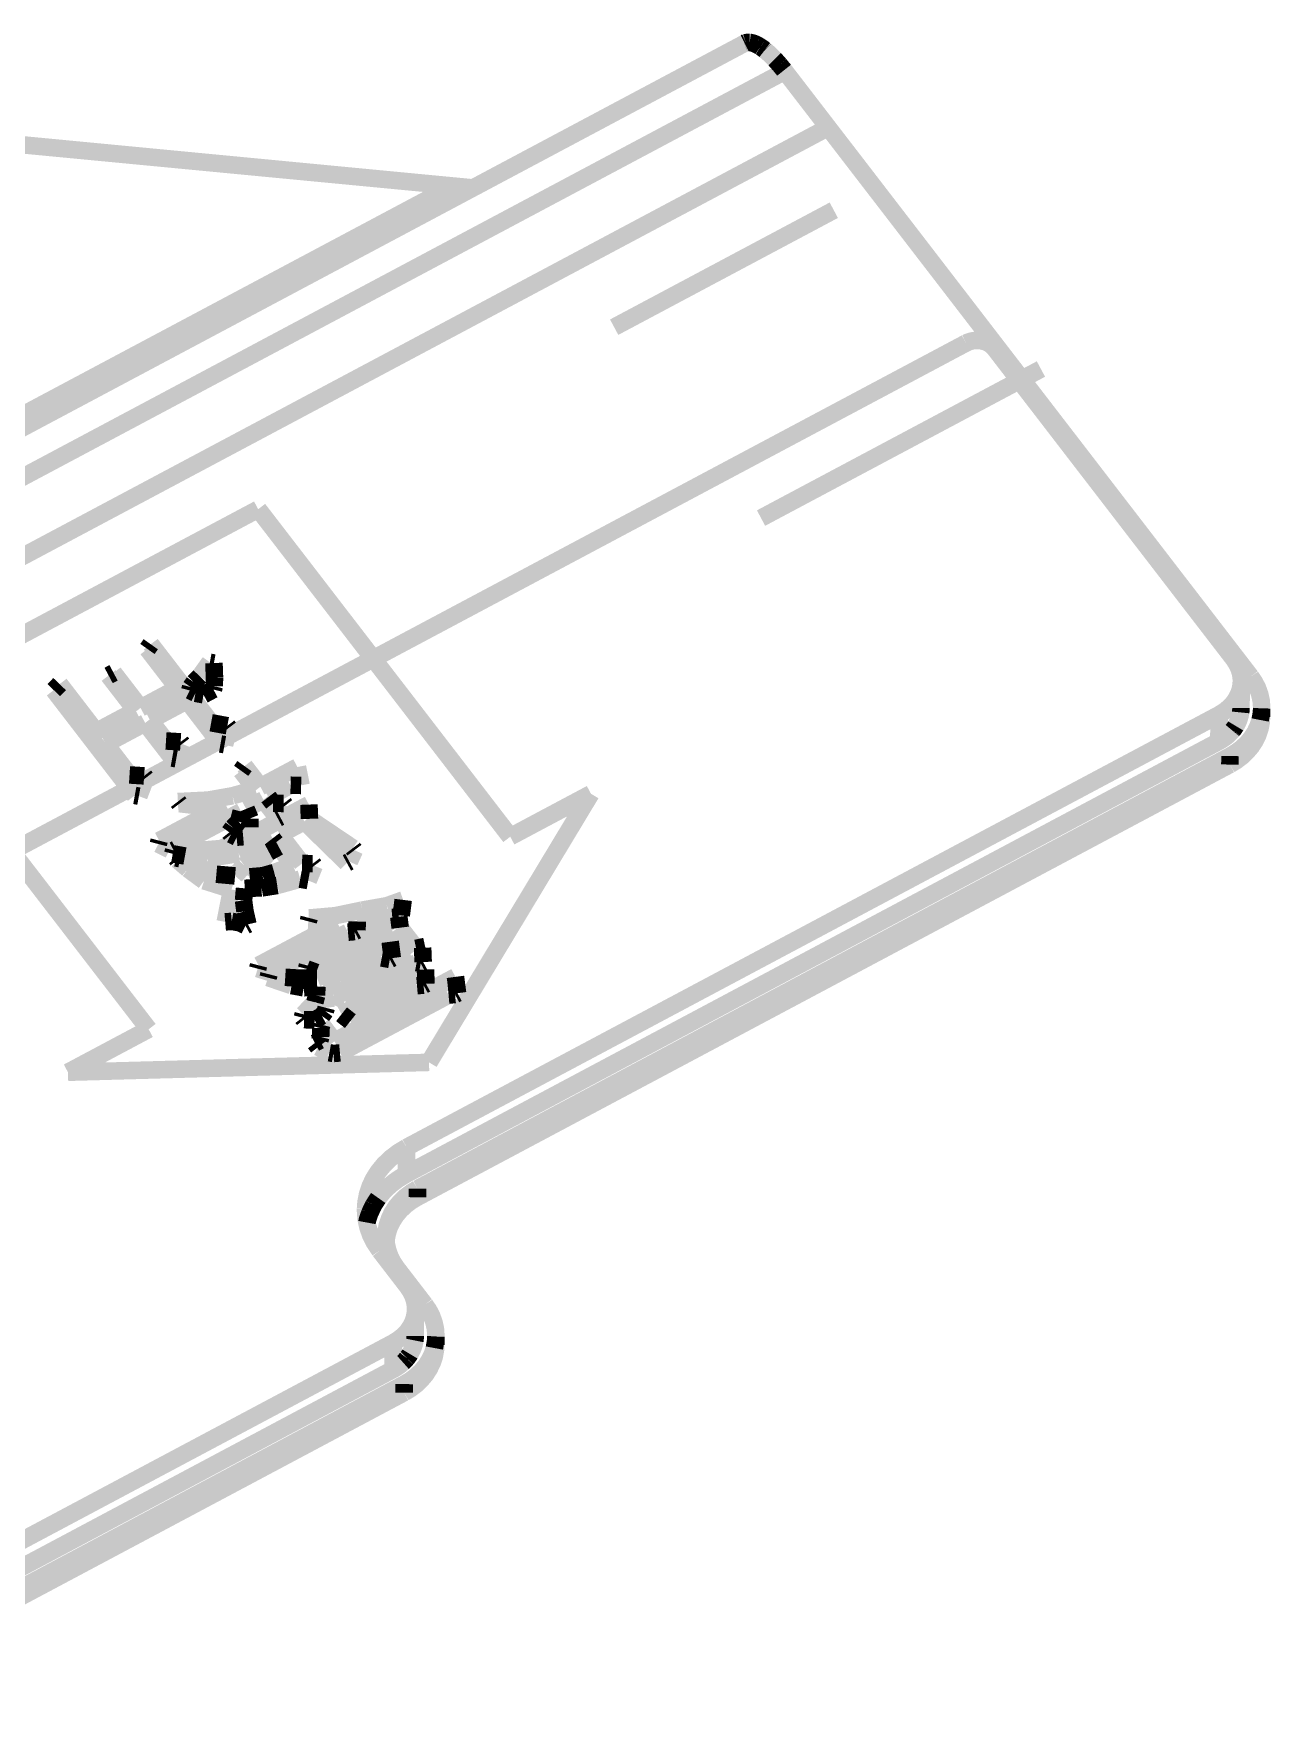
# Model space of a CAD drawing. Header units: millimetres. Extents: x 0 to 442, y 0 to 314.
# Drawn here: x 326.95 to 335.91, y 107.97 to 120.12 of the extents above; entities that cross this region are included whole.
import ezdxf

# ---------------------------------------------------------------- set-up
doc = ezdxf.new("R2010")
doc.units = ezdxf.units.MM
doc.header["$LTSCALE"] = 23.1
doc.layers.get('0').update_dxf_attribs({"linetype": 'CONTINUOUS'})

msp = doc.modelspace()

# ---------------------------------------------------------------- linework, layer by layer
at = {"const_width": 0.127}
for points in [[(332.101572114007, 120.0459634842026), (320.329432114007, 113.7767364842026)], [(332.101572114007, 120.0459634842026), (332.1109691140068, 120.0500284842026), (332.1328121140073, 120.0528214842026), (332.1582121140068, 120.0490114842025), (332.1861521140067, 120.0380914842025), (332.2166321140071, 120.0208194842025), (332.2494001140071, 119.9969414842026), (332.283942114007, 119.9669714842025), (332.3197571140072, 119.9309014842025), (332.3563321140068, 119.8900084842026), (332.3936721140071, 119.8437814842026)], [(332.1023321140069, 120.0462194842025), (332.101572114007, 120.0459634842026)], [(332.1099521140072, 120.0495214842026), (332.1074121140068, 120.0485034842026), (332.1061421140071, 120.0482514842026), (332.1051271140072, 120.0474894842026), (332.103857114007, 120.0469814842025), (332.1023321140069, 120.0462194842025)], [(332.1114771140069, 120.0500284842026), (332.1099521140072, 120.0495214842026)], [(332.1325591140071, 120.0528214842026), (332.1290021140071, 120.0528214842026), (332.1254471140069, 120.0525684842025), (332.1221451140068, 120.0523134842026), (332.118590114007, 120.0518064842026), (332.1147801140073, 120.0510444842026), (332.1114771140069, 120.0500284842026)], [(332.1391621140069, 120.0525684842025), (332.1376401140069, 120.0525684842025), (332.1361141140069, 120.0528214842026), (332.1325591140071, 120.0528214842026)], [(332.185899114007, 120.0383434842025), (332.177772114007, 120.0421544842026), (332.1698971140072, 120.0452014842026), (332.1622771140069, 120.0477414842026), (332.153894114007, 120.0500284842026), (332.1467821140072, 120.0515514842025), (332.1391621140069, 120.0525684842025)], [(332.2161251140069, 120.0210714842025), (332.2113001140069, 120.0243734842026), (332.2016471140073, 120.0299614842025), (332.1960601140072, 120.0332634842026), (332.1912321140071, 120.0358044842026), (332.185899114007, 120.0383434842025)], [(332.2173941140068, 120.0203114842025), (332.2161251140069, 120.0210714842025)], [(332.2486371140071, 119.9977034842026), (332.2433021140073, 120.0017684842026), (332.2382221140069, 120.0058314842026), (332.233142114007, 120.0096414842026), (332.2229821140072, 120.0167534842026), (332.2173941140068, 120.0203114842025)], [(332.2499071140069, 119.9964334842026), (332.2486371140071, 119.9977034842026)], [(332.3192491140071, 119.9314114842026), (332.3080721140072, 119.9433494842025), (332.2958821140069, 119.9555414842026), (332.284705114007, 119.9662084842026), (332.2727671140069, 119.9771314842026), (332.2621001140069, 119.9865284842026), (332.2499071140069, 119.9964334842026)], [(332.3936721140071, 119.8437814842026), (320.6215321140071, 113.5745514842026)], [(332.3205191140069, 119.9301414842026), (332.3192491140071, 119.9314114842026)], [(332.3555721140069, 119.8907714842026), (332.3499821140072, 119.8973744842025), (332.338299114007, 119.9105814842026), (332.3271221140071, 119.9232814842026), (332.3205191140069, 119.9301414842026)], [(332.3568421140071, 119.8892464842025), (332.3555721140069, 119.8907714842026)], [(332.3878291140068, 119.8511464842026), (332.3819871140072, 119.8585114842026), (332.3761441140073, 119.8656244842026), (332.369287114007, 119.8742614842025), (332.3634441140071, 119.8813714842025), (332.3568421140071, 119.8892464842025)], [(332.7071071140072, 119.4363634842026), (332.3878291140068, 119.8511464842026)], [(332.3936721140071, 119.8437814842026), (335.7685691140073, 115.4584714842026)], [(320.9349691140069, 113.1671364842026), (332.7071071140072, 119.4363634842026)], [(325.8897471140072, 119.4046144842026), (330.1353571140071, 118.9987214842026)], [(329.988292114007, 119.0129464842025), (318.2161521140069, 112.7437184842025)], [(330.1353571140071, 118.9987214842026), (329.988292114007, 119.0129464842025)], [(331.1571991140072, 117.9895814842026), (332.748255114007, 118.8369244842025)], [(322.438142114007, 111.8740214842026), (333.7058351140072, 117.8742644842026)], [(333.7058351140072, 117.8742644842026), (333.718789114007, 117.8803614842025), (333.7319971140073, 117.8851864842026), (333.7459671140073, 117.8892514842026), (333.7601921140072, 117.8920434842025), (333.7746691140069, 117.8935684842025), (333.7894021140069, 117.8938214842025), (333.8041321140072, 117.8928064842026), (333.8188641140073, 117.8907744842026), (333.8330901140071, 117.8874714842025), (333.8468041140072, 117.8831544842026), (333.8600121140071, 117.8778214842026), (333.8724591140071, 117.8712164842025), (333.8841421140069, 117.8635964842026), (333.894812114007, 117.8552144842026), (333.9044621140069, 117.8460714842026), (333.9130991140069, 117.8359114842025)], [(333.9130991140069, 117.8359114842025), (335.6448721140073, 115.5857234842026)], [(332.2212041140069, 116.6068044842025), (334.2488871140072, 117.6865594842025)], [(328.5783371140069, 116.6710664842025), (325.958834114007, 115.2760994842026)], [(330.4043421140072, 114.2984514842026), (328.5783371140069, 116.6710664842025)], [(327.7759521140069, 115.6586214842026), (327.8000821140072, 115.6926594842025)], [(327.9946451140072, 115.3743964842026), (327.7759521140069, 115.6586214842026)], [(327.8000821140072, 115.6926594842025), (328.237470114007, 115.1242064842025)], [(327.494772114007, 115.4665984842026), (327.5305871140072, 115.4856484842026)], [(327.690607114007, 115.2123434842026), (327.494772114007, 115.4665984842026)], [(327.5305871140072, 115.4856484842026), (327.7261671140072, 115.2313934842026)], [(328.1554271140071, 115.4599934842025), (328.228325114007, 115.5621014842026)], [(328.228325114007, 115.5621014842026), (328.2577891140072, 115.5567684842026)], [(328.2577891140072, 115.5567684842026), (328.2616001140073, 115.4533914842025)], [(335.6448721140073, 115.5857234842026), (335.6687471140071, 115.5486414842026), (335.6857641140073, 115.5115564842026), (335.6961801140069, 115.4742184842025), (335.7004971140072, 115.4373884842025), (335.7004971140072, 115.4246884842025)], [(327.0975171140071, 115.3604264842025), (327.139682114007, 115.4041144842025)], [(327.6845121140072, 114.5976644842025), (327.0975171140071, 115.3604264842025)], [(327.139682114007, 115.4041144842025), (327.4043491140069, 115.0599434842026)], [(327.7261671140072, 115.2313934842026), (327.9946451140072, 115.3743964842026)], [(328.0827821140069, 115.3581414842026), (328.089132114007, 115.3825234842026)], [(328.123677114007, 115.3375664842026), (328.0827821140069, 115.3581414842026)], [(328.089132114007, 115.3825234842026), (328.1132621140073, 115.4165614842025)], [(328.1132621140073, 115.4165614842025), (328.1554271140071, 115.4599934842025)], [(328.2539791140071, 115.3649994842025), (328.1823521140072, 115.3268984842026)], [(328.2603291140072, 115.3893814842025), (328.2539791140071, 115.3649994842025)], [(328.2616001140073, 115.4533914842025), (328.2603291140072, 115.3893814842025)], [(335.7004971140072, 115.4246884842025), (335.699227114007, 115.4013214842026), (335.692622114007, 115.3657614842026), (335.6809391140073, 115.3312164842026), (335.6639221140072, 115.2979414842026), (335.641822114007, 115.2659384842025), (335.614137114007, 115.2359664842025), (335.5801021140069, 115.2082814842026), (335.5399691140069, 115.1828814842025)], [(335.6979571140068, 115.2303784842026), (335.7004971140072, 115.4246884842025)], [(335.8480721140072, 115.2280914842025), (335.8480721140072, 115.2369814842025), (335.8442621140071, 115.2837194842025), (335.8341021140072, 115.3296914842026), (335.8180991140071, 115.3746514842026), (335.7962551140072, 115.4173214842025), (335.7685691140073, 115.4584714842026)], [(327.784842114007, 112.9034834842026), (325.958834114007, 115.2760994842026)], [(328.0634801140072, 115.2847334842025), (327.7952541140071, 115.1417314842026)], [(328.3052871140071, 114.9705364842026), (328.0634801140072, 115.2847334842025)], [(328.1823521140072, 115.3268984842026), (328.123677114007, 115.3375664842026)], [(335.6979571140068, 115.2303784842026), (335.6966871140071, 115.2087884842026), (335.6900821140071, 115.1714514842026), (335.6776371140072, 115.1351294842025), (335.6598571140071, 115.1005834842026), (335.637252114007, 115.0688344842026), (335.6095651140072, 115.0396234842025), (335.5762921140072, 115.0127014842026), (335.537429114007, 114.9885714842026)], [(335.6956721140073, 115.1988814842026), (335.6959241140071, 115.2014214842026), (335.6961801140069, 115.2042164842026), (335.6966871140071, 115.2067564842026), (335.696942114007, 115.2092964842026), (335.6971941140068, 115.2120914842026), (335.6971941140068, 115.2146314842026), (335.6974501140071, 115.2171714842025), (335.6977021140069, 115.2199634842025), (335.6977021140069, 115.2225044842025), (335.6979571140068, 115.2250434842026), (335.6979571140068, 115.2303784842026)], [(335.8366421140067, 115.1442714842025), (335.8455321140068, 115.1905014842026), (335.8480721140072, 115.2280914842025)], [(335.8470541140073, 115.1661164842026), (335.8480721140072, 115.2280914842025)], [(327.4043491140069, 115.0599434842026), (327.690607114007, 115.2123434842026)], [(327.759442114007, 115.1226814842026), (327.4734371140071, 114.9702814842026)], [(327.9552751140068, 114.8684294842026), (327.759442114007, 115.1226814842026)], [(327.7952541140071, 115.1417314842026), (327.9103171140073, 114.9921264842026)], [(328.237470114007, 115.1242064842025), (328.3550721140068, 115.1023614842026)], [(328.3550721140068, 115.1023614842026), (328.3665021140073, 115.0873764842025)], [(335.5399691140069, 115.1828814842025), (329.654027114007, 112.0482664842025)], [(335.537429114007, 114.9885714842026), (335.5399691140069, 115.1828814842025)], [(335.8470541140073, 115.1661164842026), (335.8445141140069, 115.1285234842026), (335.8358801140071, 115.0825514842026), (335.8208921140072, 115.0373384842026), (335.800064114007, 114.9941594842026), (335.7733941140073, 114.9530114842025), (335.7413921140069, 114.9149114842025), (335.7045621140069, 114.8798594842025), (335.6634121140073, 114.8486164842026), (335.6176921140072, 114.8211834842025)], [(335.6187091140068, 114.8829064842026), (335.6641751140069, 114.9105914842025), (335.7053221140072, 114.9415814842026), (335.7424071140072, 114.9766314842026), (335.7741571140073, 115.0149864842026), (335.800827114007, 115.0561344842026), (335.8216541140068, 115.0993134842025), (335.8366421140067, 115.1442714842025)], [(335.6598571140071, 115.1008394842025), (335.662397114007, 115.1049014842026), (335.664937114007, 115.1092214842026), (335.6717951140072, 115.1221734842026), (335.6738271140071, 115.1264914842026), (335.6758601140068, 115.1310634842026), (335.6776371140072, 115.1353814842026), (335.679670114007, 115.1397014842026), (335.6814471140069, 115.1442714842025), (335.682972114007, 115.1485914842025), (335.6875421140071, 115.1623064842026), (335.6900821140071, 115.1714514842026), (335.6910991140071, 115.1760214842026), (335.6923691140069, 115.1805944842026), (335.6931321140069, 115.1851664842026), (335.6941471140071, 115.1897384842026), (335.6956721140073, 115.1988814842026)], [(327.9103171140073, 114.9921264842026), (328.016490114007, 114.9855214842025)], [(328.016490114007, 114.9855214842025), (328.0279191140071, 114.9705364842026)], [(328.3665021140073, 115.0873764842025), (328.3347521140072, 114.9652014842026)], [(329.6514871140071, 111.8539564842026), (335.537429114007, 114.9885714842026)], [(335.537429114007, 114.9885714842026), (335.5417471140072, 114.9908564842025), (335.5458121140068, 114.9931414842026), (335.5501301140071, 114.9956814842026), (335.554192114007, 114.9982214842025), (335.5582571140071, 115.0005084842026), (335.5620671140073, 115.0030484842026), (335.5661321140069, 115.0055894842026), (335.5699421140071, 115.0081284842026), (335.5737521140068, 115.0109214842026), (335.5775621140069, 115.0134614842025), (335.5811171140072, 115.0162564842026), (335.5849271140069, 115.0187964842025), (335.5920391140071, 115.0243834842026), (335.5953421140071, 115.0271784842026), (335.5988971140073, 115.0302264842026), (335.6022001140068, 115.0330214842025), (335.6055021140069, 115.0360684842025), (335.6088021140072, 115.0388614842025), (335.6098191140068, 115.0398784842026), (335.611852114007, 115.0419114842026), (335.614137114007, 115.0439414842025), (335.622519114007, 115.0523234842025), (335.6242971140068, 115.0543564842026), (335.6263291140071, 115.0566414842025), (335.6283621140069, 115.0586734842026), (335.630392114007, 115.0609614842026), (335.6321721140071, 115.0629914842025), (335.6342021140072, 115.0652784842026), (335.6359821140072, 115.0675634842025)], [(335.6359821140072, 115.0675634842025), (335.6385221140072, 115.0706114842026)], [(335.6385221140072, 115.0706114842026), (335.640300114007, 115.0728994842025), (335.642077114007, 115.0749314842026), (335.6438551140068, 115.0772164842026), (335.6453801140069, 115.0795014842026), (335.6471571140069, 115.0820414842025), (335.6489341140073, 115.0843284842026), (335.6504591140069, 115.0866134842025), (335.6522371140068, 115.0889014842026), (335.6537621140069, 115.0911864842025), (335.6552841140069, 115.0937264842025), (335.658332114007, 115.0982984842026), (335.6598571140071, 115.1008394842025)], [(327.4734371140071, 114.9702814842026), (327.6461571140071, 114.7460014842026)], [(327.984739114007, 114.8630944842026), (327.9552751140068, 114.8684294842026)], [(328.0279191140071, 114.9705364842026), (327.984739114007, 114.8630944842026)], [(328.3347521140072, 114.9652014842026), (328.3052871140071, 114.9705364842026)], [(335.6187091140068, 114.8829064842026), (329.732512114007, 111.7485464842026)], [(335.6176921140072, 114.8211834842025), (335.6187091140068, 114.8829064842026)], [(327.6461571140071, 114.7460014842026), (327.752074114007, 114.7391414842025)], [(327.752074114007, 114.7391414842025), (327.7637601140073, 114.7241564842026)], [(328.4548921140072, 114.7759714842026), (328.4792771140069, 114.8100094842026)], [(328.5585251140069, 114.6413514842026), (328.4548921140072, 114.7759714842026)], [(328.4792771140069, 114.8100094842026), (328.5943401140071, 114.6604014842026)], [(328.5943401140071, 114.6604014842026), (328.8625621140068, 114.8034034842026)], [(328.8625621140068, 114.8034034842026), (328.8894871140069, 114.6700544842026)], [(335.6176921140072, 114.8211834842025), (329.7317521140071, 111.6865714842025)], [(327.7637601140073, 114.7241564842026), (327.7139741140072, 114.5923314842026)], [(328.392409114007, 114.5951234842025), (328.5585251140069, 114.6413514842026)], [(328.8127801140072, 114.6713234842026), (328.6519971140069, 114.5857264842026)], [(328.8894871140069, 114.6700544842026), (328.8127801140072, 114.6713234842026)], [(327.7139741140072, 114.5923314842026), (327.6845121140072, 114.5976644842025)], [(327.861042114007, 114.2700044842026), (328.343895114007, 114.5270514842026)], [(327.9964221140071, 114.5529614842026), (328.2148621140072, 114.5638814842026)], [(328.0078521140072, 114.5379734842026), (327.9964221140071, 114.5529614842026)], [(328.202162114007, 114.5148614842025), (328.0078521140072, 114.5379734842026)], [(328.343895114007, 114.5270514842026), (328.202162114007, 114.5148614842025)], [(328.2148621140072, 114.5638814842026), (328.392409114007, 114.5951234842025)], [(328.4630221140069, 114.2743214842026), (328.9458751140069, 114.5313714842026)], [(328.6161821140072, 114.5666764842026), (328.4909621140073, 114.4998734842026)], [(328.4909621140073, 114.4998734842026), (328.5191541140071, 114.4305314842026)], [(328.7198151140069, 114.4320564842026), (328.6161821140072, 114.5666764842026)], [(328.6519971140069, 114.5857264842026), (328.6865421140069, 114.5407694842025)], [(328.6865421140069, 114.5407694842025), (328.7629941140071, 114.5394994842026)], [(328.7746791140071, 114.5245114842025), (328.7375941140072, 114.4414534842026)], [(328.7629941140071, 114.5394994842026), (328.7746791140071, 114.5245114842025)], [(328.9458751140069, 114.5313714842026), (328.949685114007, 114.4279914842026)], [(329.8158241140068, 112.6637094842026), (330.9890521140069, 114.6098564842026)], [(330.9890521140069, 114.6098564842026), (330.4043421140072, 114.2984514842026)], [(328.4551471140071, 114.4808234842026), (327.9364791140069, 114.2047264842026)], [(328.3939321140069, 114.3639834842025), (328.4360971140072, 114.4074184842025)], [(328.4360971140072, 114.4074184842025), (328.4551471140071, 114.4808234842026)], [(328.5191541140071, 114.4305314842026), (328.5178851140072, 114.3667794842025)], [(328.7375941140072, 114.4414534842026), (328.7198151140069, 114.4320564842026)], [(328.9138721140071, 114.4089414842026), (328.7350551140071, 114.3136914842025)], [(329.220957114007, 114.1084614842026), (328.9138721140071, 114.4089414842026)], [(328.949685114007, 114.4279914842026), (329.264392114007, 114.2159014842026)], [(327.8546921140069, 114.2456214842026), (327.861042114007, 114.2700044842026)], [(328.3083341140068, 114.2131084842026), (328.4630221140069, 114.2743214842026)], [(328.369549114007, 114.3299484842025), (328.3939321140069, 114.3639834842025)], [(328.3812321140072, 114.3149614842026), (328.369549114007, 114.3299484842025)], [(328.4221271140073, 114.2946414842025), (328.3812321140072, 114.3149614842026)], [(328.469372114007, 114.2987064842026), (328.4221271140073, 114.2946414842025)], [(328.681462114007, 114.2852434842026), (328.437367114007, 114.1762784842026)], [(328.5178851140072, 114.3667794842025), (328.469372114007, 114.2987064842026)], [(328.4772441140071, 114.0919514842026), (328.5549701140071, 114.1546894842025), (328.7045751140072, 114.2552714842026)], [(328.7045751140072, 114.2552714842026), (328.681462114007, 114.2852434842026)], [(328.7350551140071, 114.3136914842025), (328.8963441140072, 114.1043964842025)], [(327.9364791140069, 114.2047264842026), (327.8546921140069, 114.2456214842026)], [(327.9595921140071, 114.1747544842025), (327.9659421140072, 114.1993914842026)], [(328.047732114007, 114.1584984842025), (327.9595921140071, 114.1747544842025)], [(327.9659421140072, 114.1993914842026), (327.9837221140069, 114.2087914842025)], [(327.9941371140071, 114.1300514842026), (327.9824521140072, 114.1450364842025)], [(327.9824521140072, 114.1450364842025), (328.0119171140072, 114.1394484842025)], [(327.9837221140069, 114.2087914842025), (328.1666021140068, 114.2006614842026)], [(328.0695741140071, 114.0647714842025), (327.9941371140071, 114.1300514842026)], [(328.0119171140072, 114.1394484842025), (328.1640621140073, 114.0729014842026)], [(328.2125771140068, 114.1409714842026), (328.047732114007, 114.1584984842025)], [(328.1666021140068, 114.2006614842026), (328.3083341140068, 114.2131084842026)], [(328.437367114007, 114.1762784842026), (328.2125771140068, 114.1409714842026)], [(328.5168701140069, 114.0076214842026), (328.5653821140072, 114.0756934842025), (328.656062114007, 114.1872014842025)], [(328.656062114007, 114.1872014842025), (328.7274341140069, 114.2253014842026)], [(328.7274341140069, 114.2253014842026), (328.8310671140071, 114.0906814842025)], [(329.275822114007, 114.2009164842025), (329.2387371140071, 114.1181114842025)], [(329.264392114007, 114.2159014842026), (329.275822114007, 114.2009164842025)], [(328.185907114007, 113.9789214842025), (328.0695741140071, 114.0647714842025)], [(328.1640621140073, 114.0729014842026), (328.2753151140073, 114.0266714842026)], [(328.2753151140073, 114.0266714842026), (328.4106971140068, 114.0144814842026)], [(328.4106971140068, 114.0144814842026), (328.4772441140071, 114.0919514842026)], [(328.6113571140072, 114.0157514842026), (328.5168701140069, 114.0076214842026)], [(328.6944151140069, 114.0391184842026), (328.6113571140072, 114.0157514842026)], [(328.8310671140071, 114.0906814842025), (328.6944151140069, 114.0391184842026)], [(328.8963441140072, 114.1043964842025), (328.9730521140068, 114.1031264842026)], [(328.9844821140073, 114.0881414842025), (328.941049114007, 113.9806994842025)], [(328.9730521140068, 114.1031264842026), (328.9844821140073, 114.0881414842025)], [(329.2387371140071, 114.1181114842025), (329.220957114007, 114.1084614842026)], [(328.3852971140072, 113.9164364842026), (328.185907114007, 113.9789214842025)], [(328.3393221140072, 113.6812314842026), (328.3852971140072, 113.9164364842026)], [(328.479785114007, 113.9248184842025), (328.4721641140072, 113.8364264842025)], [(328.6037371140069, 113.9273584842026), (328.479785114007, 113.9248184842025)], [(328.7162601140071, 113.9451384842026), (328.6037371140069, 113.9273584842026)], [(328.8823751140071, 113.9913664842026), (328.7162601140071, 113.9451384842026)], [(328.941049114007, 113.9806994842025), (328.8823751140071, 113.9913664842026)], [(328.4721641140072, 113.8364264842025), (328.4825801140073, 113.7574314842026)], [(329.1368821140072, 113.7264434842025), (329.332210114007, 113.7670844842025)], [(329.332210114007, 113.7670844842025), (329.5100091140071, 113.7985814842025)], [(329.5100091140071, 113.7985814842025), (329.628627114007, 113.8407434842026)], [(329.628627114007, 113.8407434842026), (329.6146571140071, 113.7277134842025)], [(328.386567114007, 113.6852964842026), (328.3393221140072, 113.6812314842026)], [(328.4454951140069, 113.6743734842025), (328.386567114007, 113.6852964842026)], [(328.486390114007, 113.6540534842026), (328.4454951140069, 113.6743734842025)], [(328.4825801140073, 113.7574314842026), (328.5041691140073, 113.6637064842026)], [(328.5041691140073, 113.6637064842026), (328.486390114007, 113.6540534842026)], [(328.5811321140068, 113.3670334842026), (329.1533921140071, 113.6718344842025)], [(328.935207114007, 113.3657644842025), (329.6146571140071, 113.7277134842025)], [(328.9413021140072, 113.6855514842026), (328.9476521140073, 113.7099334842026)], [(329.1533921140071, 113.6718344842025), (328.9413021140072, 113.6855514842026)], [(328.9476521140073, 113.7099334842026), (329.1368821140072, 113.7264434842025)], [(329.295380114007, 113.6842814842026), (329.2941101140073, 113.6202714842025)], [(329.5496321140072, 113.7142514842026), (329.295380114007, 113.6842814842026)], [(329.5968771140069, 113.7183164842025), (329.5496321140072, 113.7142514842026)], [(329.5968771140069, 113.7183164842025), (329.6070371140072, 113.6393214842026)], [(328.6565701140071, 113.3020114842025), (329.2288321140072, 113.6065564842025)], [(329.5534421140069, 113.6108734842026), (328.9989621140071, 113.3154714842025)], [(329.1409471140073, 113.3279194842025), (329.534392114007, 113.5374684842026)], [(329.2760751140072, 113.6108734842026), (329.2288321140072, 113.6065564842025)], [(329.2941101140073, 113.6202714842025), (329.2760751140072, 113.6108734842026)], [(329.534392114007, 113.5374684842026), (329.5498871140071, 113.4191034842025)], [(329.680190114007, 113.4462814842026), (329.5534421140069, 113.6108734842026)], [(329.6070371140072, 113.6393214842026), (329.7223521140072, 113.4897164842026)], [(329.1257071140071, 113.1511344842025), (329.680190114007, 113.4462814842026)], [(329.4731791140071, 113.4203744842026), (329.1691421140072, 113.2585764842025)], [(329.5318521140071, 113.4094514842026), (329.4731791140071, 113.4203744842026)], [(329.5498871140071, 113.4191034842025), (329.5318521140071, 113.4094514842026)], [(329.7223521140072, 113.4897164842026), (329.7873771140071, 113.5034314842026)], [(329.7873771140071, 113.5034314842026), (329.769597114007, 113.4940334842026)], [(329.769597114007, 113.4940334842026), (329.7734071140071, 113.3906564842026)], [(328.5747821140071, 113.3426514842026), (328.5811321140068, 113.3670334842026)], [(328.7741721140069, 113.2801664842025), (328.5747821140071, 113.3426514842026)], [(328.650220114007, 113.2773714842025), (328.6565701140071, 113.3020114842025)], [(328.7741721140069, 113.2801664842025), (328.8800891140072, 113.2733094842026)], [(328.9288571140073, 113.3413814842025), (328.935207114007, 113.3657644842025)], [(328.9989621140071, 113.3154714842025), (328.9288571140073, 113.3413814842025)], [(329.0042941140068, 113.2761014842026), (329.1409471140073, 113.3279194842025)], [(329.131042114007, 112.8163614842026), (330.0073421140069, 113.2832144842026)], [(329.1820941140072, 113.0124514842026), (329.790172114007, 113.3360464842025)], [(329.7261621140069, 113.3865914842025), (329.2074941140067, 113.1102414842026)], [(329.755627114007, 113.3810044842025), (329.7261621140069, 113.3865914842025)], [(329.7734071140071, 113.3906564842026), (329.755627114007, 113.3810044842025)], [(329.790172114007, 113.3360464842025), (329.7939821140071, 113.2329214842026)], [(330.0073421140069, 113.2832144842026), (330.0228341140069, 113.1648514842026)], [(328.8201451140071, 113.2202214842026), (328.650220114007, 113.2773714842025)], [(328.9082821140069, 113.2039664842026), (328.8201451140071, 113.2202214842026)], [(328.8800891140072, 113.2733094842026), (329.0042941140068, 113.2761014842026)], [(329.003025114007, 113.2120944842026), (328.9082821140069, 113.2039664842026)], [(329.0017551140072, 113.1483414842025), (329.003025114007, 113.2120944842026)], [(329.1691421140072, 113.2585764842025), (329.0502691140068, 113.2164114842025)], [(329.0502691140068, 113.2164114842025), (329.0708421140071, 113.0586794842026)], [(329.7287021140069, 113.2192064842026), (329.2458491140069, 112.9621594842026)], [(329.776202114007, 113.2232714842025), (329.7287021140069, 113.2192064842026)], [(329.7939821140071, 113.2329214842026), (329.776202114007, 113.2232714842025)], [(330.0228341140069, 113.1648514842026), (330.0048021140069, 113.1554514842026)], [(328.9047271140071, 113.0121964842025), (328.9890541140071, 113.0993194842026)], [(328.9890541140071, 113.0993194842026), (329.0017551140072, 113.1483414842025)], [(329.0708421140071, 113.0586794842026), (329.064492114007, 113.0340414842025)], [(329.2074941140067, 113.1102414842026), (329.1257071140071, 113.1511344842025)], [(329.9575571140072, 113.1511344842025), (329.1706641140072, 112.7322894842026)], [(330.0048021140069, 113.1554514842026), (329.9575571140072, 113.1511344842025)], [(328.898377114007, 112.9878114842026), (328.9047271140071, 113.0121964842025)], [(328.909807114007, 112.9728264842026), (328.898377114007, 112.9878114842026)], [(328.986515114007, 112.9715564842026), (328.909807114007, 112.9728264842026)], [(329.0401101140069, 113.0000034842026), (328.986515114007, 112.9715564842026)], [(329.0324891140071, 112.9116114842025), (329.0388401140071, 112.9362514842026)], [(329.0388401140071, 112.9362514842026), (329.131042114007, 112.8163614842026)], [(329.064492114007, 113.0340414842025), (329.0401101140069, 113.0000034842026)], [(329.2458491140069, 112.9621594842026), (329.1820941140072, 113.0124514842026)], [(327.2001321140069, 112.5920814842026), (327.784842114007, 112.9034834842026)], [(328.9890541140071, 112.8041714842026), (329.0248691140073, 112.8232214842026)], [(329.0121701140069, 112.7741994842025), (328.9890541140071, 112.8041714842026)], [(329.0248691140073, 112.8232214842026), (329.0312191140069, 112.8478584842026)], [(329.0312191140069, 112.8478584842026), (329.0324891140071, 112.9116114842025)], [(329.093957114007, 112.7335594842025), (329.0121701140069, 112.7741994842025)], [(329.1234221140071, 112.7279714842026), (329.093957114007, 112.7335594842025)], [(329.1706641140072, 112.7322894842026), (329.1234221140071, 112.7279714842026)], [(329.8158241140068, 112.6637094842026), (327.2001321140069, 112.5920814842026)], [(329.654027114007, 112.0482664842025), (329.5915421140071, 112.0101664842026), (329.5361721140071, 111.9680014842025), (329.4884191140068, 111.9212664842025), (329.4477801140069, 111.8714814842025), (329.4147591140072, 111.8194114842025), (329.3891051140072, 111.7650564842025), (329.370562114007, 111.7086684842026), (329.3593871140069, 111.6507564842026), (329.3558321140072, 111.6002114842025)], [(329.6514871140071, 111.8539564842026), (329.654027114007, 112.0482664842025)], [(329.6514871140071, 111.8539564842026), (329.5902721140069, 111.8168714842026), (329.5361721140071, 111.7757234842026), (329.4886721140069, 111.7302594842025), (329.4480321140072, 111.6812364842025), (329.4139971140071, 111.6281514842026)], [(329.4482871140071, 111.6814914842025), (329.4543821140073, 111.6896184842025), (329.4574321140071, 111.6934294842026), (329.460732114007, 111.6974914842025), (329.4637821140072, 111.7015564842026), (329.4670821140071, 111.7056214842025), (329.4736871140071, 111.7132414842026), (329.4769891140072, 111.7173044842025), (329.480544114007, 111.7211134842025), (329.4838471140069, 111.7249244842026), (329.4874021140072, 111.7287334842026), (329.490452114007, 111.7320364842025), (329.497562114007, 111.7396564842026), (329.5013721140072, 111.7434664842025), (329.5051821140073, 111.7470214842025), (329.508992114007, 111.7508314842026), (329.5128021140072, 111.7543884842025), (329.5166121140069, 111.7581984842026), (329.520422114007, 111.7617534842026), (329.5285521140072, 111.7688664842025), (329.5323621140069, 111.7724214842025), (329.5364241140073, 111.7759794842025), (329.5379501140069, 111.7769934842025), (329.5437921140069, 111.7820734842026), (329.5498871140071, 111.7871544842026), (329.5559821140073, 111.7919814842026), (329.5686821140071, 111.8016314842026), (329.5750321140072, 111.8062044842026), (329.5816371140072, 111.8110314842025), (329.5948441140072, 111.8201744842025), (329.6154191140072, 111.8331294842026), (329.6296421140069, 111.8417644842025), (329.6367541140071, 111.8458284842026), (329.6514871140071, 111.8539564842026)], [(329.5031521140068, 111.4033614842025), (329.5056921140072, 111.4409514842026), (329.5145821140072, 111.4871814842026), (329.529567114007, 111.5321384842026), (329.5503951140072, 111.5755714842026), (329.5768121140068, 111.6164664842025), (329.6088141140071, 111.6548214842026), (329.645900114007, 111.6898714842026), (329.6870471140069, 111.7208614842025), (329.732512114007, 111.7485464842026)], [(329.732512114007, 111.7485464842026), (329.7317521140071, 111.6865714842025)], [(329.3558321140072, 111.6002114842025), (329.3555771140068, 111.5923364842026), (329.3598941140071, 111.5334084842026), (329.3718321140072, 111.4739714842025), (329.3921521140069, 111.4147914842026), (329.421362114007, 111.3568784842026), (329.4592091140071, 111.3002364842026)], [(329.387072114007, 111.5722714842025), (329.3880901140069, 111.5748114842025), (329.3891051140072, 111.5770964842026), (329.3901221140072, 111.5796364842025), (329.3911371140071, 111.5819214842026), (329.3921521140069, 111.5844614842026), (329.3931691140069, 111.5867484842026), (329.394440114007, 111.5890344842026), (329.3979951140068, 111.5971614842026), (329.4000271140071, 111.6012264842026), (329.4018051140069, 111.6050364842026), (329.4038371140073, 111.6091014842025), (329.405870114007, 111.6129114842025), (329.4079021140069, 111.6169734842026), (329.4119641140069, 111.6245934842025), (329.414252114007, 111.6286584842026)], [(329.4139971140071, 111.6281514842026), (329.387072114007, 111.5722714842025)], [(329.414252114007, 111.6286584842026), (329.416792114007, 111.6329764842026), (329.4193321140069, 111.6375494842026), (329.4221241140071, 111.6421214842026), (329.4249201140069, 111.6464394842026), (329.4274601140073, 111.6510114842026), (329.430507114007, 111.6553294842026), (329.4333021140069, 111.6596464842025), (329.436095114007, 111.6642184842025), (329.4482871140071, 111.6814914842025)], [(329.7317521140071, 111.6865714842025), (329.686032114007, 111.6591394842026), (329.644882114007, 111.6278964842026), (329.608052114007, 111.5928444842025), (329.5760491140072, 111.5547434842026), (329.5496321140072, 111.5135964842025), (329.5285521140072, 111.4704164842025), (329.5138191140072, 111.4252044842025), (329.5049291140072, 111.3792314842026)], [(329.387072114007, 111.5722714842025), (329.3680221140071, 111.5143594842025), (329.365992114007, 111.5034364842026)], [(329.3677691140069, 111.5130894842026), (329.368277114007, 111.5153744842025), (329.370817114007, 111.5250264842026), (329.3723421140071, 111.5298514842025), (329.3736121140068, 111.5346794842026), (329.3751341140073, 111.5392514842026), (329.376659114007, 111.5440764842025), (329.3784371140068, 111.5489014842026), (329.379962114007, 111.5534734842026), (329.3817391140069, 111.5583014842026), (329.3835171140067, 111.5628714842026), (329.3852941140071, 111.5676984842025), (329.387072114007, 111.5722714842025)], [(329.582652114007, 111.1729814842026), (329.554967114007, 111.2141314842025), (329.5331221140073, 111.2568014842026), (329.5168671140068, 111.3017614842025), (329.5069621140069, 111.3477334842026), (329.5031521140068, 111.3944714842025), (329.5031521140068, 111.4033614842025)], [(329.4592091140071, 111.3002364842026), (329.6626621140072, 111.0358214842025)], [(329.7861071140073, 110.9085684842025), (329.582652114007, 111.1729814842026)], [(329.6626621140072, 111.0358214842025), (329.6865401140071, 110.9987384842025), (329.7035571140073, 110.9614014842026), (329.713972114007, 110.9243164842026), (329.7180351140073, 110.8874864842026), (329.7182901140072, 110.8747864842026)], [(329.7182901140072, 110.8747864842026), (329.717020114007, 110.8514194842026), (329.7104141140071, 110.8158594842025), (329.6987321140073, 110.7813144842025), (329.681712114007, 110.7480414842025), (329.659615114007, 110.7160364842026), (329.6319291140071, 110.6860634842026), (329.5978921140072, 110.6583784842026), (329.5577621140069, 110.6329784842026)], [(329.7157491140069, 110.6804764842026), (329.7182901140072, 110.8747864842026)], [(329.8656091140069, 110.6779364842026), (329.8656091140069, 110.6870814842026), (329.8620521140069, 110.7338164842026), (329.8518921140071, 110.7797914842026), (329.835892114007, 110.8247484842026), (329.8140471140073, 110.8674214842026), (329.7861071140073, 110.9085684842025)], [(329.5577621140069, 110.6329784842026), (325.3532991140069, 108.3939684842026)], [(329.7157491140069, 110.6804764842026), (329.7144801140071, 110.6586314842025), (329.7078741140072, 110.6215494842025), (329.6954301140072, 110.5852264842026), (329.6773941140068, 110.5506814842026), (329.6550421140068, 110.5189314842025), (329.6273571140068, 110.4897214842026), (329.5938301140072, 110.4627994842025), (329.5552221140069, 110.4386684842025)], [(329.5552221140069, 110.4386684842025), (329.5577621140069, 110.6329784842026)], [(329.8648471140073, 110.6162144842025), (329.8623071140069, 110.5786214842025), (329.8536721140072, 110.5323934842025), (329.8386841140068, 110.4874364842025), (329.8176021140071, 110.4442564842026), (329.7911871140072, 110.4031084842026), (329.7591821140072, 110.3650084842026), (329.7223521140072, 110.3299564842026), (329.6812051140073, 110.2987134842026), (329.6354841140069, 110.2712814842026)], [(329.6776501140071, 110.5509364842026), (329.680190114007, 110.5550014842025), (329.6824741140072, 110.5593194842025), (329.6850141140071, 110.5636364842026), (329.6873021140068, 110.5679544842026), (329.6893321140069, 110.5722714842025), (329.6916191140072, 110.5765914842025), (329.6936521140069, 110.5809094842026), (329.6954301140072, 110.5854814842025), (329.6972071140071, 110.5897984842026), (329.698985114007, 110.5943714842026), (329.7007621140069, 110.5986894842026), (329.7053351140071, 110.6124044842026), (329.7078741140072, 110.6215494842025), (329.7119391140072, 110.6398364842025), (329.7127021140072, 110.6444084842026), (329.7132101140069, 110.6489814842026)], [(329.7132101140069, 110.6489814842026), (329.7137171140071, 110.6515214842025), (329.713972114007, 110.6543134842025), (329.7144801140071, 110.6593944842026), (329.7147321140069, 110.6621894842025), (329.7152421140067, 110.6672684842026), (329.715494114007, 110.6700614842026), (329.715494114007, 110.6726014842026), (329.7157491140069, 110.6751414842025), (329.7157491140069, 110.6804764842026)], [(329.8544321140071, 110.5943714842026), (329.863069114007, 110.6405994842025), (329.8656091140069, 110.6779364842026)], [(329.8648471140073, 110.6162144842025), (329.8656091140069, 110.6779364842026)], [(329.5552221140069, 110.4386684842025), (329.5595401140072, 110.4409534842026), (329.5636021140072, 110.4432414842025), (329.5676671140068, 110.4457814842025), (329.571985114007, 110.4480664842026), (329.5757951140072, 110.4506064842026), (329.5839221140072, 110.4556864842025), (329.5877321140069, 110.4582264842026), (329.5915421140071, 110.4610214842025), (329.5953521140068, 110.4635614842026), (329.5989101140071, 110.4663544842026), (329.6024651140069, 110.4688934842026), (329.6062751140071, 110.4716884842026), (329.6095771140072, 110.4744814842026), (329.6131321140069, 110.4772764842025), (329.6166901140073, 110.4803234842026), (329.6199921140069, 110.4831194842026), (329.6232921140067, 110.4861664842026), (329.6265941140068, 110.4889614842025), (329.6273571140068, 110.4899764842025)], [(329.6273571140068, 110.4899764842025), (329.6296421140069, 110.4920094842025), (329.6316751140071, 110.4940414842026), (329.6339621140073, 110.4960714842026), (329.6380241140073, 110.5001364842025), (329.640057114007, 110.5024214842026), (329.6420891140069, 110.5044534842025), (329.6441221140071, 110.5067414842026), (329.6461521140068, 110.5087714842026), (329.6479321140073, 110.5110594842025), (329.6499621140069, 110.5130914842026), (329.651742114007, 110.5153764842025), (329.6537721140071, 110.5176614842026)], [(329.6362471140069, 110.3330044842025), (329.681967114007, 110.3604364842025), (329.7231141140069, 110.3916794842025), (329.7599441140069, 110.4267314842025), (329.7919501140072, 110.4650834842026), (329.8186191140071, 110.5059784842026), (329.8394471140068, 110.5494114842026), (329.8544321140071, 110.5943714842026)], [(329.6537721140071, 110.5176614842026), (329.6560601140068, 110.5207114842025)], [(329.6560601140068, 110.5207114842025), (329.6580921140071, 110.5227414842025), (329.6598691140071, 110.5250294842025), (329.661392114007, 110.5273144842026), (329.663172114007, 110.5296014842025), (329.6649501140068, 110.5321414842026), (329.6667271140072, 110.5344264842026), (329.6697741140069, 110.5389984842026), (329.6715521140072, 110.5412834842026), (329.6730771140069, 110.5438234842026), (329.6761241140071, 110.5483964842026), (329.6776501140071, 110.5509364842026)], [(325.3507591140069, 108.1996584842026), (329.5552221140069, 110.4386684842025)], [(325.4312771140071, 108.0322714842026), (329.6354841140069, 110.2712814842026)], [(325.4320391140068, 108.0942494842026), (329.6362471140069, 110.3330044842025)], [(329.6354841140069, 110.2712814842026), (329.6362471140069, 110.3330044842025)]]:
    msp.add_lwpolyline(points, dxfattribs=at)

doc.saveas('drawing.dxf')
